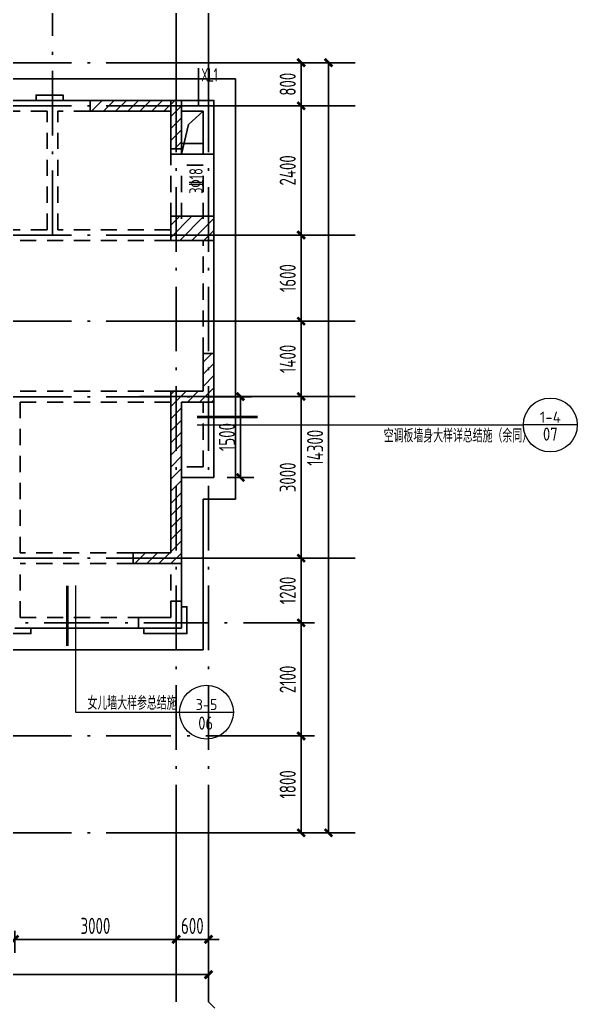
# Model space of a CAD drawing. Extents: x 580289 to 1106878, y -144605 to 78052.
# Drawn here: x 722413 to 732770, y -114279 to -95925 of the extents above; entities that cross this region are included whole.
import ezdxf
from ezdxf.enums import TextEntityAlignment as Align

# ---------------------------------------------------------------- set-up
doc = ezdxf.new("R2010")
doc.units = 0
doc.header["$LTSCALE"] = 100
doc.linetypes.add('2', pattern=[18.5, 12, -3, 0.5, -3])
doc.linetypes.add('3', pattern=[5, 3, -2])
doc.layers.get('0').update_dxf_attribs({"linetype": 'CONTINUOUS'})
doc.layers.get('Defpoints').update_dxf_attribs({"linetype": 'CONTINUOUS'})
for name, color, linetype in [('AXIS', 3, 'CONTINUOUS'), ('COLU', 7, 'CONTINUOUS'), ('DIM', 3, 'CONTINUOUS'), ('xj', 6, 'CONTINUOUS'), ('梁', 4, 'CONTINUOUS'), ('梁原位标注', 7, 'CONTINUOUS'), ('梁虚线', 134, '3'), ('水平标注', 2, 'CONTINUOUS'), ('网格', 253, '2')]:
    doc.layers.add(name, color=color, linetype=linetype)
doc.layers.add('DIM_IDEN', color=1, linetype='CONTINUOUS', lineweight=18)
doc.styles.add('_TCH_LABEL', font='tssdeng.shx', dxfattribs={"width": 0.7, "bigfont": 'tssdchn.shx'})
doc.styles.get("Standard").update_dxf_attribs({"font": 'tssdeng.shx', "width": 0.7, "bigfont": 'tssdchn.shx'})
doc.styles.add('TSSD_Dimension', font='Tssdeng.shx', dxfattribs={"width": 0.7, "bigfont": 'tssdchn.shx'})
doc.dimstyles.new('TSSD_100_100$0', dxfattribs={"dimtxt": 300, "dimasz": 100, "dimexe": 250, "dimexo": 250, "dimgap": 100, "dimtad": 1, "dimdec": 0, "dimzin": 0, "dimdsep": 46, "dimtxsty": 'TSSD_Dimension', "dimblk": '_TSDBK', "dimblk1": '_TSDBK', "dimblk2": '_TSDBK', "dimsah": 1, "dimcen": 0, "dimclrt": 7, "dimadec": 0, "dimazin": 0, "dimtfac": 1, "dimtdec": 0, "dimtix": 1, "dimtmove": 2, "dimatfit": 3, "dimldrblk": '_TSDBK', "dimfxl": 1, "dimtolj": 1, "dimtzin": 0, "dimarcsym": 0})

# ---------------------------------------------------------------- blocks, each defined once
blk = doc.blocks.new('_TSDBK')
blk.add_line((-1, 0), (0, 0))
at = {"const_width": 0.5}
blk.add_lwpolyline([(-0.7, -0.7), (0.7, 0.7)], dxfattribs=at)
blk = doc.blocks.new('*D1185')
at = {"layer": 'Defpoints', "color": 0}
for p in [(722319, -112593), (725319, -112593), (725319, -113000)]:
    blk.add_point(p, dxfattribs=at)
at = {"layer": 'DIM', "color": 0, "lineweight": -2}
for p, q in [((722319, -112843), (722319, -113250)), ((725319, -112843), (725319, -113250)), ((722419, -113000), (725219, -113000))]:
    blk.add_line(p, q, dxfattribs=at)
at = {"layer": 'DIM', "color": 0, "lineweight": -2, "xscale": 100, "yscale": 100, "zscale": 100, "rotation": 180}
blk.add_blockref('_TSDBK', (722319, -113000), dxfattribs=at)
at = {"layer": 'DIM', "color": 0, "lineweight": -2, "xscale": 100, "yscale": 100, "zscale": 100}
blk.add_blockref('_TSDBK', (725319, -113000), dxfattribs=at)
at = {"layer": 'DIM', "color": 7, "insert": (723819, -112750), "char_height": 300, "attachment_point": 5, "style": 'TSSD_Dimension'}
blk.add_mtext('\\A1;3000', dxfattribs=at)
blk = doc.blocks.new('*D1186')
at = {"layer": 'Defpoints', "color": 0}
for p in [(725319, -112593), (725919, -112593), (725919, -113000)]:
    blk.add_point(p, dxfattribs=at)
at = {"layer": 'DIM', "color": 0, "lineweight": -2}
for p, q in [((725319, -112843), (725319, -113250)), ((725919, -112843), (725919, -113250)), ((725219, -113000), (725119, -113000)), ((725319, -113000), (725919, -113000)), ((726019, -113000), (726119, -113000))]:
    blk.add_line(p, q, dxfattribs=at)
at = {"layer": 'DIM', "color": 0, "lineweight": -2, "xscale": 100, "yscale": 100, "zscale": 100}
blk.add_blockref('_TSDBK', (725319, -113000), dxfattribs=at)
at = {"layer": 'DIM', "color": 0, "lineweight": -2, "xscale": 100, "yscale": 100, "zscale": 100, "rotation": 180}
blk.add_blockref('_TSDBK', (725919, -113000), dxfattribs=at)
at = {"layer": 'DIM', "color": 7, "insert": (725619, -112750), "char_height": 300, "attachment_point": 5, "style": 'TSSD_Dimension'}
blk.add_mtext('\\A1;600', dxfattribs=at)
blk = doc.blocks.new('*D1187')
at = {"layer": 'Defpoints', "color": 0}
for p in [(725919, -113380), (676719, -113499), (725919, -113655)]:
    blk.add_point(p, dxfattribs=at)
at = {"layer": 'DIM', "color": 0, "lineweight": -2}
for p, q in [((676719, -113749), (676719, -113905)), ((676819, -113655), (725819, -113655)), ((725919, -113630), (725919, -113905))]:
    blk.add_line(p, q, dxfattribs=at)
at = {"layer": 'DIM', "color": 0, "lineweight": -2, "xscale": 100, "yscale": 100, "zscale": 100, "rotation": 180}
blk.add_blockref('_TSDBK', (676719, -113655), dxfattribs=at)
at = {"layer": 'DIM', "color": 0, "lineweight": -2, "xscale": 100, "yscale": 100, "zscale": 100}
blk.add_blockref('_TSDBK', (725919, -113655), dxfattribs=at)
at = {"layer": 'DIM', "color": 7, "insert": (701319, -113405), "char_height": 300, "attachment_point": 5, "style": 'TSSD_Dimension'}
blk.add_mtext('\\A1;49200', dxfattribs=at)
blk = doc.blocks.new('*D1188')
at = {"layer": 'Defpoints', "color": 0}
for p in [(727239, -96722), (727239, -97522), (727641, -97522)]:
    blk.add_point(p, dxfattribs=at)
at = {"layer": 'DIM', "color": 0, "lineweight": -2}
for p, q in [((727489, -96722), (727891, -96722)), ((727641, -96822), (727641, -97422)), ((727489, -97522), (727891, -97522))]:
    blk.add_line(p, q, dxfattribs=at)
at = {"layer": 'DIM', "color": 0, "lineweight": -2, "xscale": 100, "yscale": 100, "zscale": 100}
for p, rotation in [((727641, -96722), 90), ((727641, -97522), 270)]:
    blk.add_blockref('_TSDBK', p, dxfattribs=dict(at, rotation=rotation))
at = {"layer": 'DIM', "color": 7, "insert": (727391, -97122), "char_height": 300, "attachment_point": 5, "rotation": 90, "style": 'TSSD_Dimension'}
blk.add_mtext('\\A1;800', dxfattribs=at)
blk = doc.blocks.new('*D1189')
at = {"layer": 'Defpoints', "color": 0}
for p in [(727239, -97522), (727239, -99922), (727641, -99922)]:
    blk.add_point(p, dxfattribs=at)
at = {"layer": 'DIM', "color": 0, "lineweight": -2}
for p, q in [((727489, -97522), (727891, -97522)), ((727641, -97622), (727641, -99822)), ((727489, -99922), (727891, -99922))]:
    blk.add_line(p, q, dxfattribs=at)
at = {"layer": 'DIM', "color": 0, "lineweight": -2, "xscale": 100, "yscale": 100, "zscale": 100}
for p, rotation in [((727641, -97522), 90), ((727641, -99922), 270)]:
    blk.add_blockref('_TSDBK', p, dxfattribs=dict(at, rotation=rotation))
at = {"layer": 'DIM', "color": 7, "insert": (727391, -98722), "char_height": 300, "attachment_point": 5, "rotation": 90, "style": 'TSSD_Dimension'}
blk.add_mtext('\\A1;2400', dxfattribs=at)
blk = doc.blocks.new('*D1190')
at = {"layer": 'Defpoints', "color": 0}
for p in [(727239, -99922), (727239, -101522), (727641, -101522)]:
    blk.add_point(p, dxfattribs=at)
at = {"layer": 'DIM', "color": 0, "lineweight": -2}
for p, q in [((727489, -99922), (727891, -99922)), ((727641, -100022), (727641, -101422)), ((727489, -101522), (727891, -101522))]:
    blk.add_line(p, q, dxfattribs=at)
at = {"layer": 'DIM', "color": 0, "lineweight": -2, "xscale": 100, "yscale": 100, "zscale": 100}
for p, rotation in [((727641, -99922), 90), ((727641, -101522), 270)]:
    blk.add_blockref('_TSDBK', p, dxfattribs=dict(at, rotation=rotation))
at = {"layer": 'DIM', "color": 7, "insert": (727391, -100722), "char_height": 300, "attachment_point": 5, "rotation": 90, "style": 'TSSD_Dimension'}
blk.add_mtext('\\A1;1600', dxfattribs=at)
blk = doc.blocks.new('*D1191')
at = {"layer": 'Defpoints', "color": 0}
for p in [(727239, -101522), (727239, -102922), (727641, -102922)]:
    blk.add_point(p, dxfattribs=at)
at = {"layer": 'DIM', "color": 0, "lineweight": -2}
for p, q in [((727489, -101522), (727891, -101522)), ((727641, -101622), (727641, -102822)), ((727489, -102922), (727891, -102922))]:
    blk.add_line(p, q, dxfattribs=at)
at = {"layer": 'DIM', "color": 0, "lineweight": -2, "xscale": 100, "yscale": 100, "zscale": 100}
for p, rotation in [((727641, -101522), 90), ((727641, -102922), 270)]:
    blk.add_blockref('_TSDBK', p, dxfattribs=dict(at, rotation=rotation))
at = {"layer": 'DIM', "color": 7, "insert": (727391, -102222), "char_height": 300, "attachment_point": 5, "rotation": 90, "style": 'TSSD_Dimension'}
blk.add_mtext('\\A1;1400', dxfattribs=at)
blk = doc.blocks.new('*D1192')
at = {"layer": 'Defpoints', "color": 0}
for p in [(727239, -102922), (727239, -105922), (727641, -105922)]:
    blk.add_point(p, dxfattribs=at)
at = {"layer": 'DIM', "color": 0, "lineweight": -2}
for p, q in [((727489, -102922), (727891, -102922)), ((727641, -103022), (727641, -105822)), ((727489, -105922), (727891, -105922))]:
    blk.add_line(p, q, dxfattribs=at)
at = {"layer": 'DIM', "color": 0, "lineweight": -2, "xscale": 100, "yscale": 100, "zscale": 100}
for p, rotation in [((727641, -102922), 90), ((727641, -105922), 270)]:
    blk.add_blockref('_TSDBK', p, dxfattribs=dict(at, rotation=rotation))
at = {"layer": 'DIM', "color": 7, "insert": (727391, -104422), "char_height": 300, "attachment_point": 5, "rotation": 90, "style": 'TSSD_Dimension'}
blk.add_mtext('\\A1;3000', dxfattribs=at)
blk = doc.blocks.new('*D1193')
at = {"layer": 'Defpoints', "color": 0}
for p in [(726716, -109224), (726716, -111022), (727641, -111022)]:
    blk.add_point(p, dxfattribs=at)
at = {"layer": 'DIM', "color": 0, "lineweight": -2}
for p, q in [((726966, -109224), (727891, -109224)), ((727641, -109324), (727641, -110922)), ((726966, -111022), (727891, -111022))]:
    blk.add_line(p, q, dxfattribs=at)
at = {"layer": 'DIM', "color": 0, "lineweight": -2, "xscale": 100, "yscale": 100, "zscale": 100}
for p, rotation in [((727641, -109224), 90), ((727641, -111022), 270)]:
    blk.add_blockref('_TSDBK', p, dxfattribs=dict(at, rotation=rotation))
at = {"layer": 'DIM', "color": 7, "insert": (727391, -110123), "char_height": 300, "attachment_point": 5, "rotation": 90, "style": 'TSSD_Dimension'}
blk.add_mtext('\\A1;1800', dxfattribs=at)
blk = doc.blocks.new('*D1194')
at = {"layer": 'Defpoints', "color": 0}
for p in [(728059, -96722), (728149, -96722), (728059, -111022)]:
    blk.add_point(p, dxfattribs=at)
at = {"layer": 'DIM', "color": 0, "lineweight": -2}
for p, q in [((728309, -96722), (728399, -96722)), ((728149, -110922), (728149, -96822)), ((728309, -111022), (728399, -111022))]:
    blk.add_line(p, q, dxfattribs=at)
at = {"layer": 'DIM', "color": 0, "lineweight": -2, "xscale": 100, "yscale": 100, "zscale": 100}
for p, rotation in [((728149, -96722), 90), ((728149, -111022), 270)]:
    blk.add_blockref('_TSDBK', p, dxfattribs=dict(at, rotation=rotation))
at = {"layer": 'DIM', "color": 7, "insert": (727899, -103872), "char_height": 300, "attachment_point": 5, "rotation": 90, "style": 'TSSD_Dimension'}
blk.add_mtext('\\A1;14300', dxfattribs=at)
blk = doc.blocks.new('*D1195')
at = {"layer": 'Defpoints', "color": 0}
for p in [(726774, -105922), (726774, -107122), (727641, -107122)]:
    blk.add_point(p, dxfattribs=at)
at = {"layer": 'DIM', "color": 0, "lineweight": -2}
for p, q in [((727024, -105922), (727891, -105922)), ((727641, -106022), (727641, -107022)), ((727024, -107122), (727891, -107122))]:
    blk.add_line(p, q, dxfattribs=at)
at = {"layer": 'DIM', "color": 0, "lineweight": -2, "xscale": 100, "yscale": 100, "zscale": 100}
for p, rotation in [((727641, -105922), 90), ((727641, -107122), 270)]:
    blk.add_blockref('_TSDBK', p, dxfattribs=dict(at, rotation=rotation))
at = {"layer": 'DIM', "color": 7, "insert": (727391, -106522), "char_height": 300, "attachment_point": 5, "rotation": 90, "style": 'TSSD_Dimension'}
blk.add_mtext('\\A1;1200', dxfattribs=at)
blk = doc.blocks.new('*D1196')
at = {"layer": 'Defpoints', "color": 0}
for p in [(726774, -107122), (726267, -109224), (727641, -109224)]:
    blk.add_point(p, dxfattribs=at)
at = {"layer": 'DIM', "color": 0, "lineweight": -2}
for p, q in [((727024, -107122), (727891, -107122)), ((727641, -107222), (727641, -109124)), ((726517, -109224), (727891, -109224))]:
    blk.add_line(p, q, dxfattribs=at)
at = {"layer": 'DIM', "color": 0, "lineweight": -2, "xscale": 100, "yscale": 100, "zscale": 100}
for p, rotation in [((727641, -107122), 90), ((727641, -109224), 270)]:
    blk.add_blockref('_TSDBK', p, dxfattribs=dict(at, rotation=rotation))
at = {"layer": 'DIM', "color": 7, "insert": (727391, -108173), "char_height": 300, "attachment_point": 5, "rotation": 90, "style": 'TSSD_Dimension'}
blk.add_mtext('\\A1;2100', dxfattribs=at)
blk = doc.blocks.new('*D1118')
at = {"layer": 'Defpoints', "color": 0}
for p in [(726019, -102922), (726512, -102922), (726019, -104424)]:
    blk.add_point(p, dxfattribs=at)
at = {"layer": 'DIM', "color": 0, "lineweight": -2}
for p, q in [((726269, -102922), (726762, -102922)), ((726512, -104324), (726512, -103022)), ((726269, -104424), (726762, -104424))]:
    blk.add_line(p, q, dxfattribs=at)
at = {"layer": 'DIM', "color": 0, "lineweight": -2, "xscale": 100, "yscale": 100, "zscale": 100}
for p, rotation in [((726512, -102922), 90), ((726512, -104424), 270)]:
    blk.add_blockref('_TSDBK', p, dxfattribs=dict(at, rotation=rotation))
at = {"layer": 'DIM', "color": 7, "insert": (726262, -103673), "char_height": 300, "attachment_point": 5, "rotation": 90, "style": 'TSSD_Dimension'}
blk.add_mtext('\\A1;1500', dxfattribs=at)

msp = doc.modelspace()

# ---------------------------------------------------------------- hatches: boundary and pattern name
at = {"layer": 'COLU'}
h = msp.add_hatch(dxfattribs=at)
h.set_pattern_fill('ANSI31', color=256, scale=50, style=0)
h.set_pattern_definition([(45, (643439.41, 3472.82), (-112.2532, 112.2532), [])])
h.paths.add_polyline_path([(720718.7, -111123.6), (720718.7, -110423.6), (721118.7, -110423.6), (721118.7, -111123.6)])
h.paths.add_polyline_path([(725218.7, -100023.6), (725218.7, -99573.6), (726018.7, -99573.6), (726018.7, -100023.6)])
h.paths.add_polyline_path([(721718.7, -97623.6), (721718.7, -97423.6), (721218.7, -97423.6), (721218.7, -96623.6), (720418.7, -96623.6), (720418.7, -96823.6), (721018.7, -96823.6), (721018.7, -97623.6)])
h.paths.add_polyline_path([(719218.7, -96823.6), (719218.7, -96623.6), (718418.7, -96623.6), (718418.7, -98523.6), (718018.7, -98523.6), (718018.7, -98723.6), (718618.7, -98723.6), (718618.7, -96823.6)])
h.paths.add_polyline_path([(725218.7, -98323.6), (725418.7, -98323.6), (725418.7, -97423.6), (723718.7, -97423.6), (723718.7, -97623.6), (725218.7, -97623.6)])
h.paths.add_polyline_path([(720918.7, -106023.6), (721118.7, -106023.6), (721118.7, -104923.6), (720618.7, -104923.6), (720618.7, -103023.6), (721218, -103023.6), (721218, -102823.6), (720418.7, -102823.6), (720418.7, -105123.6), (720918.7, -105123.6)])
h.paths.add_polyline_path([(725418.7, -106023.6), (725418.7, -103023.6), (726018.7, -103023.6), (726018.7, -102123.6), (725818.7, -102123.6), (725818.7, -102823.6), (725218.7, -102823.6), (725218.7, -105823.6), (724518.7, -105823.6), (724518.7, -106023.6)])
h.paths.add_polyline_path([(721218.7, -99823.6), (721018.7, -99823.6), (721018.7, -101423.6), (720318.7, -101423.6), (720318.7, -101623.6), (721218.7, -101623.6)])

# ---------------------------------------------------------------- linework, layer by layer
at = {"layer": 'AXIS'}
for p, q in [((725318.7, -97523.6), (725318.7, -93523.6)), ((725918.7, -97523.6), (725918.7, -93523.6)), ((724644, -96722.2), (728644, -96722.2)), ((724644, -97522.2), (728644, -97522.2)), ((724644, -99922.2), (728644, -99922.2)), ((724644, -101522.2), (728644, -101522.2)), ((724644, -102922.2), (728644, -102922.2)), ((724644, -105922.2), (728644, -105922.2)), ((725318.7, -110161.8), (725318.7, -114161.8)), ((725918.7, -110161.8), (725918.7, -114161.8)), ((724644, -111022.2), (728644, -111022.2)), ((726035.8, -114279), (725918.7, -114161.8))]:
    msp.add_line(p, q, dxfattribs=at)
at = {"layer": 'COLU'}
for points in [[(725418.7, -97423.6), (723718.7, -97423.6)], [(723718.7, -97423.6), (723718.7, -97623.6)], [(725418.7, -98323.6), (725418.7, -97423.6)], [(725218.7, -97623.6), (723718.7, -97623.6)], [(725218.7, -98323.6), (725218.7, -97623.6)], [(725218.7, -98323.6), (725418.7, -98323.6)], [(725818.7, -102823.6), (725818.7, -102123.6)], [(726018.7, -102123.6), (725818.7, -102123.6)], [(726018.7, -103023.6), (726018.7, -102123.6)], [(725818.7, -102823.6), (725218.7, -102823.6)], [(725218.7, -105823.6), (725218.7, -102823.6)], [(726018.7, -103023.6), (725418.7, -103023.6)], [(725418.7, -106023.6), (725418.7, -103023.6)], [(725218.7, -105823.6), (724518.7, -105823.6)], [(724518.7, -105823.6), (724518.7, -106023.6)], [(725418.7, -106023.6), (724518.7, -106023.6)]]:
    msp.add_lwpolyline(points, dxfattribs=at)
msp.add_lwpolyline([(725218.7, -100023.6), (725218.7, -99573.6), (726018.7, -99573.6), (726018.7, -100023.6)], close=True, dxfattribs=at)
at = {"layer": 'DIM_IDEN', "color": 3}
for p, q in [((725707.3, -103449), (728269.9, -103449)), ((728269.9, -103449), (731770.4, -103449)), ((732770.4, -103449), (731770.4, -103449)), ((723446.8, -106430.1), (723446.7, -108781.8)), ((723446.7, -108781.8), (725382.7, -108781.8)), ((725382.7, -108781.8), (726382.7, -108781.8))]:
    msp.add_line(p, q, dxfattribs=at)
at = {"layer": 'DIM_IDEN', "color": 3, "const_width": 50}
for points in [[(725707.3, -103299), (726832.5, -103299)], [(723296.8, -106430.1), (723296.8, -107555.3)]]:
    msp.add_lwpolyline(points, dxfattribs=at)
at = {"layer": 'DIM_IDEN', "color": 3}
for centre in [(732270.4, -103449), (725882.7, -108781.8)]:
    msp.add_circle(centre, 500, dxfattribs=at)
at = {"layer": 'xj'}
for p, q in [((721218.7, -97023.6), (726418.7, -97023.6)), ((726418.7, -97023.6), (726418.7, -98023.6)), ((726418.7, -98023.6), (726418.7, -98023.6)), ((726418.7, -98023.6), (726418.7, -104823.6)), ((726418.7, -104823.6), (725818.7, -104823.6)), ((725818.7, -104823.6), (725818.7, -107623.6)), ((725818.7, -107623.6), (722218.7, -107623.6))]:
    msp.add_line(p, q, dxfattribs=at)
for points in [[(723218.7, -97423.6), (723218.7, -97323.6), (722716.5, -97323.6), (722716.5, -97423.6)], [(725818.7, -97623.6), (725544.7, -97872), (725418.7, -98423.6)], [(722618.7, -107223.6), (722618.7, -107323.6), (722218.7, -107323.6), (722218.7, -107223.6)]]:
    msp.add_lwpolyline(points, dxfattribs=at)
for points in [[(725218.7, -98423.6), (726018.7, -98423.6), (726018.7, -97423.6), (725218.7, -97423.6)], [(725418.7, -98223.6), (725818.7, -98223.6), (725818.7, -97623.6), (725418.7, -97623.6)], [(725218.7, -106823.6), (725218.7, -106723.6), (725418.7, -106723.6), (725418.7, -106823.6), (725518.7, -106823.6), (725518.7, -107323.6), (724718.7, -107323.6), (724718.7, -107223.6), (724618.7, -107223.6), (724618.7, -107023.6), (725218.7, -107023.6)]]:
    msp.add_lwpolyline(points, close=True, dxfattribs=at)
at = {"layer": '梁'}
for p, q in [((723718.7, -97423.6), (721718.7, -97423.6)), ((725418.7, -97423.6), (726018.7, -97423.6)), ((726018.7, -99573.6), (726018.7, -97423.6)), ((725418.7, -97623.6), (725818.7, -97623.6)), ((725818.7, -98423.6), (725818.7, -97623.6)), ((725418.7, -98423.6), (725418.7, -98323.6)), ((725418.7, -98423.6), (725418.7, -98323.6)), ((725818.7, -98423.6), (725418.7, -98423.6)), ((725418.7, -98423.6), (725818.7, -98423.6)), ((726018.7, -99623.6), (726018.7, -98423.6)), ((726018.7, -102123.6), (726018.7, -100023.6)), ((726018.7, -104423.5), (726018.7, -103023.6)), ((726018.7, -104423.5), (725418.7, -104423.5)), ((725418.7, -107223.6), (725418.7, -106023.6)), ((725418.7, -107223.6), (722318.7, -107223.6))]:
    msp.add_line(p, q, dxfattribs=at)
at = {"layer": '梁虚线'}
for p, q in [((722918.7, -97623.6), (721718.7, -97623.6)), ((722918.7, -99823.6), (722918.7, -97623.6)), ((723118.7, -99823.6), (723118.7, -97623.6)), ((723718.7, -97623.6), (723118.7, -97623.6)), ((725218.7, -98523.6), (725218.7, -98323.6)), ((725218.7, -99623.6), (725218.7, -98523.6)), ((725818.7, -98623.6), (725418.7, -98623.6)), ((725418.7, -99623.6), (725418.7, -98623.6)), ((725818.7, -99623.6), (725818.7, -98623.6)), ((722918.7, -99823.6), (721218.7, -99823.6)), ((725218.7, -99823.6), (723118.7, -99823.6)), ((725218.7, -100023.6), (721218.7, -100023.6)), ((725818.7, -102123.6), (725818.7, -100023.6)), ((725218.7, -102823.6), (721218, -102823.6)), ((722418.7, -105823.6), (722418.7, -103023.6)), ((725218.7, -103023.6), (722418.7, -103023.6)), ((725818.7, -104223.5), (725818.7, -103023.6)), ((725818.7, -104223.5), (725418.7, -104223.5)), ((724518.7, -105823.6), (722418.7, -105823.6)), ((722418.7, -107023.6), (722418.7, -106023.6)), ((724518.7, -106023.6), (722418.7, -106023.6)), ((725218.7, -107023.6), (725218.7, -106023.6)), ((725218.7, -107023.6), (722418.7, -107023.6))]:
    msp.add_line(p, q, dxfattribs=at)
at = {"layer": '水平标注'}
msp.add_line((725735.6, -96822.5), (725735.6, -97522.2), dxfattribs=at)
at = {"layer": '网格'}
for p, q in [((723018.7, -99923.6), (723018.7, -94529.1)), ((725318.7, -113181.6), (725318.7, -94529.1)), ((725918.7, -113181.6), (725918.7, -94529.1)), ((675921, -96723.6), (726716.3, -96723.6)), ((675921, -97523.6), (726716.3, -97523.6)), ((675921, -99923.6), (726716.3, -99923.6)), ((675921, -101522.2), (726716.3, -101523.6)), ((675921, -102923.6), (726716.3, -102923.6)), ((675921, -105923.6), (726716.3, -105923.6)), ((721018.7, -107122.2), (727016.3, -107122.2)), ((675921, -109223.6), (726716.3, -109223.6)), ((675921, -111023.6), (726716.3, -111023.6))]:
    msp.add_line(p, q, dxfattribs=at)

# ---------------------------------------------------------------- texts
at = {"layer": 'DIM_IDEN', "color": 7, "style": '_TCH_LABEL'}
for s, height, width, p, p2 in [('1-4', 206.41, 0.809836, (732074.3, -103407.7), (732466.5, -103407.7)), ('07', 242.45, 0.866667, (732133, -103740), (732407.8, -103740))]:
    msp.add_text(s, height=height, dxfattribs=dict(at, width=width)).set_placement(p, p2, align=Align.FIT)
at = {"layer": 'DIM_IDEN', "color": 7, "style": '_TCH_LABEL', "width": 0.7}
msp.add_text('空调板墙身大样详总结施（余同）', height=250, dxfattribs=at).set_placement((729175.2, -103774))
msp.add_text('女儿墙大样参总结施', height=250, rotation=360, dxfattribs=at).set_placement((723671.7, -108737.1))
at = {"layer": 'DIM_IDEN', "color": 7, "style": '_TCH_LABEL'}
for s, height, width, p, p2 in [('3-5', 201.8, 0.866667, (725680.9, -108741.4), (726084.5, -108741.4)), ('06', 242.45, 0.892929, (725729.5, -109106.9), (726004.3, -109106.9))]:
    msp.add_text(s, height=height, rotation=360, dxfattribs=dict(at, width=width)).set_placement(p, p2, align=Align.FIT)
at = {"layer": '梁原位标注', "width": 0.7}
msp.add_text('3%%13218', height=250, rotation=90, dxfattribs=at).set_placement((725811.1, -99157.7))
at = {"layer": '水平标注', "width": 0.6}
msp.add_text('XL1', height=250, dxfattribs=at).set_placement((725785.6, -97072.5))

# ---------------------------------------------------------------- dimensions: what is measured, and where the dimension line sits
at = {"layer": 'DIM'}
for base, p1, p2, picture, middle in [((727640.8, -97522.2), (727239.2, -96722.2), (727239.2, -97522.2), '*D1188', (727390.8, -97122.2)), ((728149.1, -96722.2), (728059.2, -111022.2), (728059.2, -96722.2), '*D1194', (727899.1, -103872.2)), ((727640.8, -99922.2), (727239.2, -97522.2), (727239.2, -99922.2), '*D1189', (727390.8, -98722.2)), ((727640.8, -101522.2), (727239.2, -99922.2), (727239.2, -101522.2), '*D1190', (727390.8, -100722.2)), ((727640.8, -102922.2), (727239.2, -101522.2), (727239.2, -102922.2), '*D1191', (727390.8, -102222.2)), ((727640.8, -105922.2), (727239.2, -102922.2), (727239.2, -105922.2), '*D1192', (727390.8, -104422.2)), ((727640.8, -107122.2), (726773.6, -105922.2), (726773.6, -107122.2), '*D1195', (727390.8, -106522.2))]:
    dim = msp.add_linear_dim(base=base, p1=p1, p2=p2, angle=90, dimstyle='TSSD_100_100$0', dxfattribs=at)
    dim.commit()
    dim.dimension.update_dxf_attribs({"geometry": picture, "text_midpoint": middle})
for base, p1, p2, text, picture, middle in [((726512.2, -102922.2), (726018.7, -104423.5), (726018.7, -102922.2), '1500', '*D1118', (726262.2, -103672.9)), ((727640.8, -109223.6), (726773.6, -107122.2), (726267.4, -109223.6), '2100', '*D1196', (727390.8, -108172.9)), ((727640.8, -111022.2), (726716.3, -109223.6), (726716.3, -111022.2), '1800', '*D1193', (727390.8, -110122.9))]:
    dim = msp.add_linear_dim(base=base, p1=p1, p2=p2, angle=90, text=text, dimstyle='TSSD_100_100$0', dxfattribs=at)
    dim.commit()
    dim.dimension.update_dxf_attribs({"geometry": picture, "text_midpoint": middle})
for base, p1, p2, picture, middle in [((725318.7, -113000.4), (722318.7, -112592.6), (725318.7, -112592.6), '*D1185', (723818.7, -112750.4)), ((725918.7, -113000.4), (725318.7, -112592.6), (725918.7, -112592.6), '*D1186', (725618.7, -112750.4)), ((725918.7, -113654.7), (676718.7, -113499.1), (725918.7, -113379.8), '*D1187', (701318.7, -113404.7))]:
    dim = msp.add_linear_dim(base=base, p1=p1, p2=p2, dimstyle='TSSD_100_100$0', dxfattribs=at)
    dim.commit()
    dim.dimension.update_dxf_attribs({"geometry": picture, "text_midpoint": middle})

doc.saveas('drawing.dxf')
